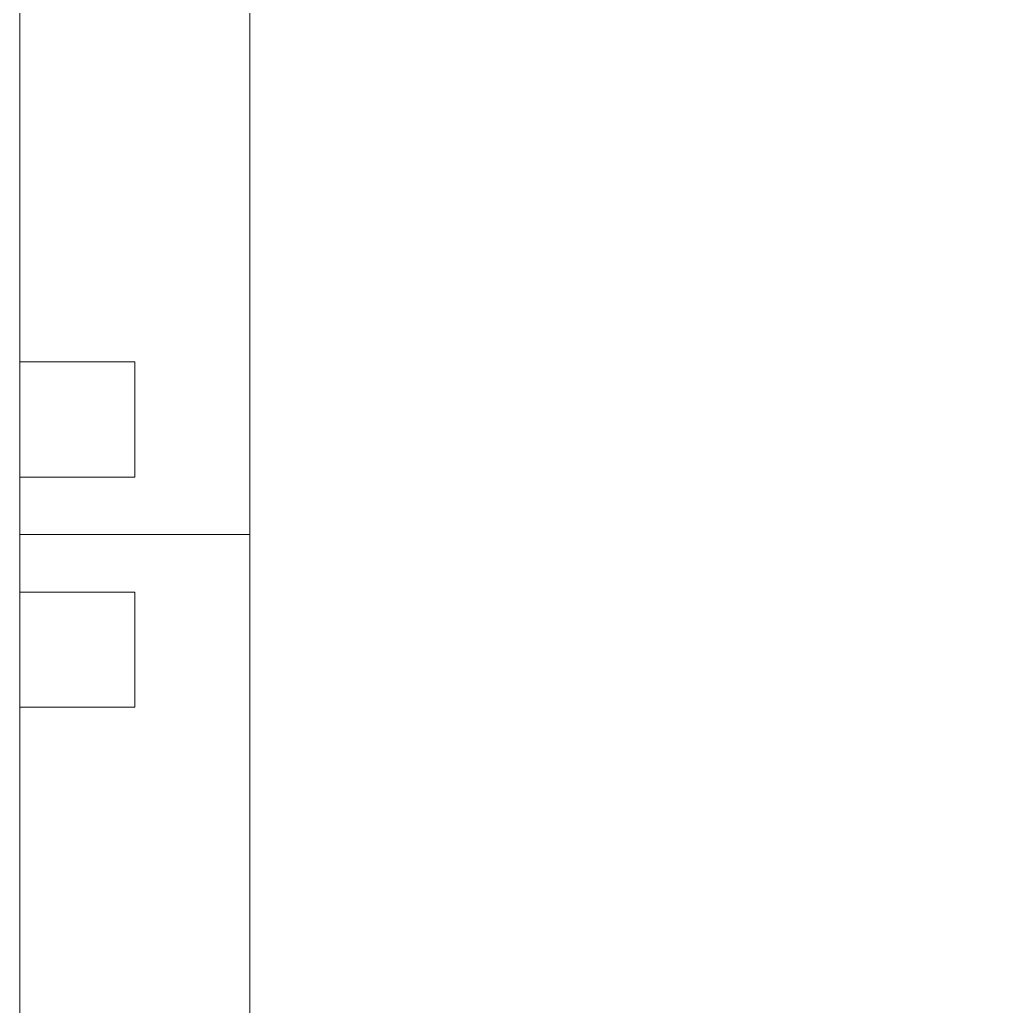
# Model space of a CAD drawing. Header units: millimetres. Extents: x 53645 to 137188, y 78097 to 135533.
# Drawn here: x 70590.6 to 70653.2, y 91321.7 to 91384.2 of the extents above; entities that cross this region are included whole.
import ezdxf

# ---------------------------------------------------------------- set-up
doc = ezdxf.new("R2010")
doc.units = ezdxf.units.MM

# ---------------------------------------------------------------- blocks, each defined once
blk = doc.blocks.new('dsgdf')
at = {"color": 0, "lineweight": 0, "ltscale": 100}
for p, q in [((152208.681, 47621.547), (152208.681, 47932.771)), ((152223.261, 47621.547), (152223.261, 47860.801)), ((152215.971, 47676.399), (152208.681, 47676.399)), ((152215.971, 47676.399), (152215.971, 47669.109)), ((152215.971, 47669.109), (152208.681, 47669.109)), ((152208.681, 47665.464), (152223.261, 47665.464)), ((152208.681, 47665.464), (152223.261, 47665.464)), ((152215.971, 47661.819), (152208.681, 47661.819)), ((152215.971, 47654.529), (152215.971, 47661.819)), ((152215.971, 47654.529), (152208.681, 47654.529))]:
    blk.add_line(p, q, dxfattribs=at)
blk.add_arc((152272.122, 48165.901), 561.922, 265.01164, 301.79957, dxfattribs=at)
blk = doc.blocks.new('3432')
at = {"color": 0, "extrusion": (0, 0, -1), "zscale": -1, "rotation": 180}
blk.add_blockref('dsgdf', (160719.652, 54314.193), dxfattribs=at)

msp = doc.modelspace()

# ---------------------------------------------------------------- block references
msp.add_blockref('3432', (79101.571, 84702.831))

doc.saveas('drawing.dxf')
